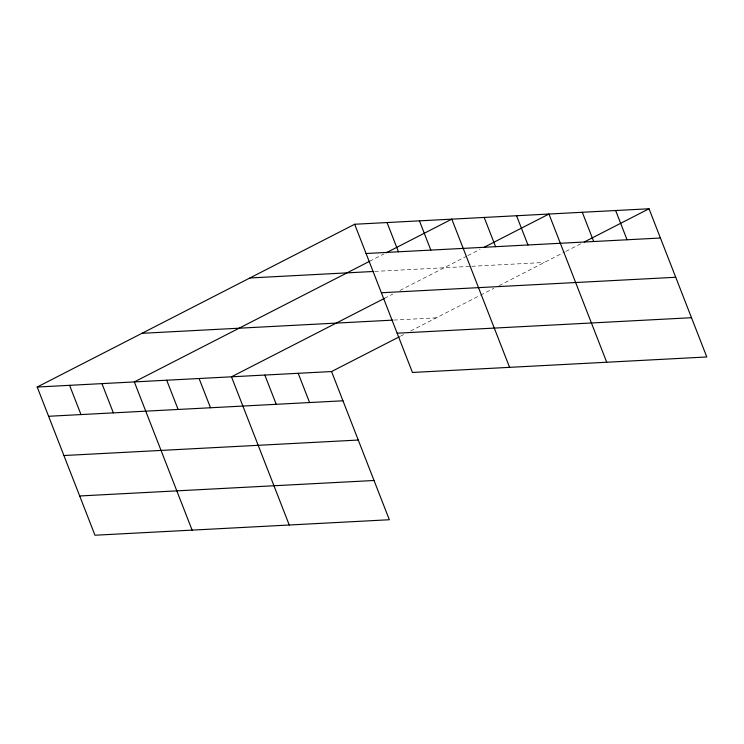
<?xml version="1.0" encoding="UTF-8"?>
<svg xmlns="http://www.w3.org/2000/svg" width="744" height="744" viewBox="0 0 744 744"><rect width="100%" height="100%" fill="white"/><g stroke="black" fill="none" stroke-linecap="round" stroke-linejoin="round"><path stroke-width="0.56" stroke-dasharray="3.72 2.79" d="M369.638 261.274L384.016 253.899M384.555 298.325L392.776 294.103M399.974 290.42L466.776 256.168M467.799 255.638L480.122 249.324M400.374 336.26L405.508 333.628M410.642 330.996L479.499 295.694M480.522 295.163L493.886 288.309M499.029 285.677L564.798 251.956M565.821 251.426L581.231 243.53M374.79 271.402L470.636 266.361M471.789 266.296L544.255 262.483M393.753 320.069L436.319 317.828"/><path stroke-width="1.12" d="M37.2 387.029L331.554 371.544L389.335 519.74L94.981 535.234L37.2 387.029L354.665 224.26L649.019 208.766L706.8 356.971L412.446 372.456L354.665 224.26M369.638 261.274L134.339 381.923L192.119 530.119M386.071 252.848L451.803 219.145L509.584 367.341M384.555 298.325L231.477 376.808L289.258 525.013M484.232 247.213L548.942 214.04L606.723 362.235M331.554 371.544L399.342 336.79M584.31 241.949L649.019 208.766M366.067 253.499L660.421 238.015M249.9 277.977L373.637 271.467M381.374 292.755L675.729 277.27M141.965 333.312L392.609 320.134M397.138 333.2L691.492 317.716M48.602 416.277L342.956 400.793M63.91 455.533L358.264 440.048M79.673 495.978L374.027 480.494M615.66 210.524L627.062 239.773M582.301 212.282L593.703 241.53M516.559 215.741L527.961 244.99M484.177 217.443L495.588 246.692M419.421 220.847L430.823 250.096M387.047 222.549L398.449 251.798M298.195 373.302L309.597 402.551M264.836 375.06L276.238 404.308M199.094 378.519L210.496 407.759M166.712 380.221L178.123 409.47M101.956 383.625L113.358 412.874M69.583 385.327L80.984 414.575"/></g></svg>
